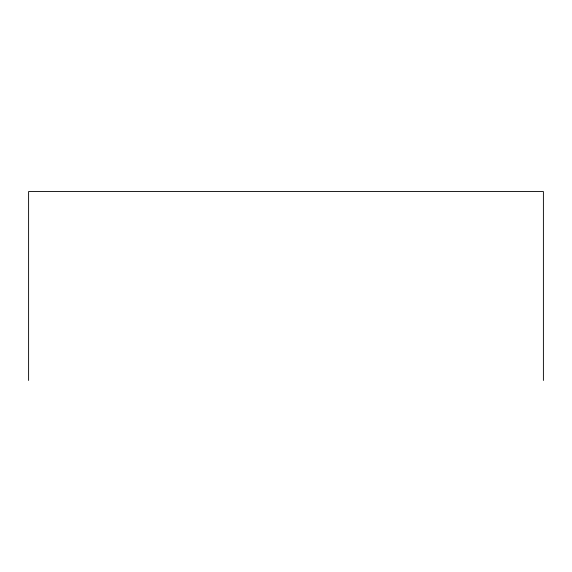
<?xml version="1.0" encoding="UTF-8"?>
<svg xmlns="http://www.w3.org/2000/svg" width="572" height="572" viewBox="0 0 572 572"><rect width="100%" height="100%" fill="white"/><g stroke="black" fill="none" stroke-linecap="round" stroke-linejoin="round"><path stroke-width="0.86" d="M543.4 380.459L543.4 191.541L28.6 191.541L28.6 380.459"/></g></svg>
